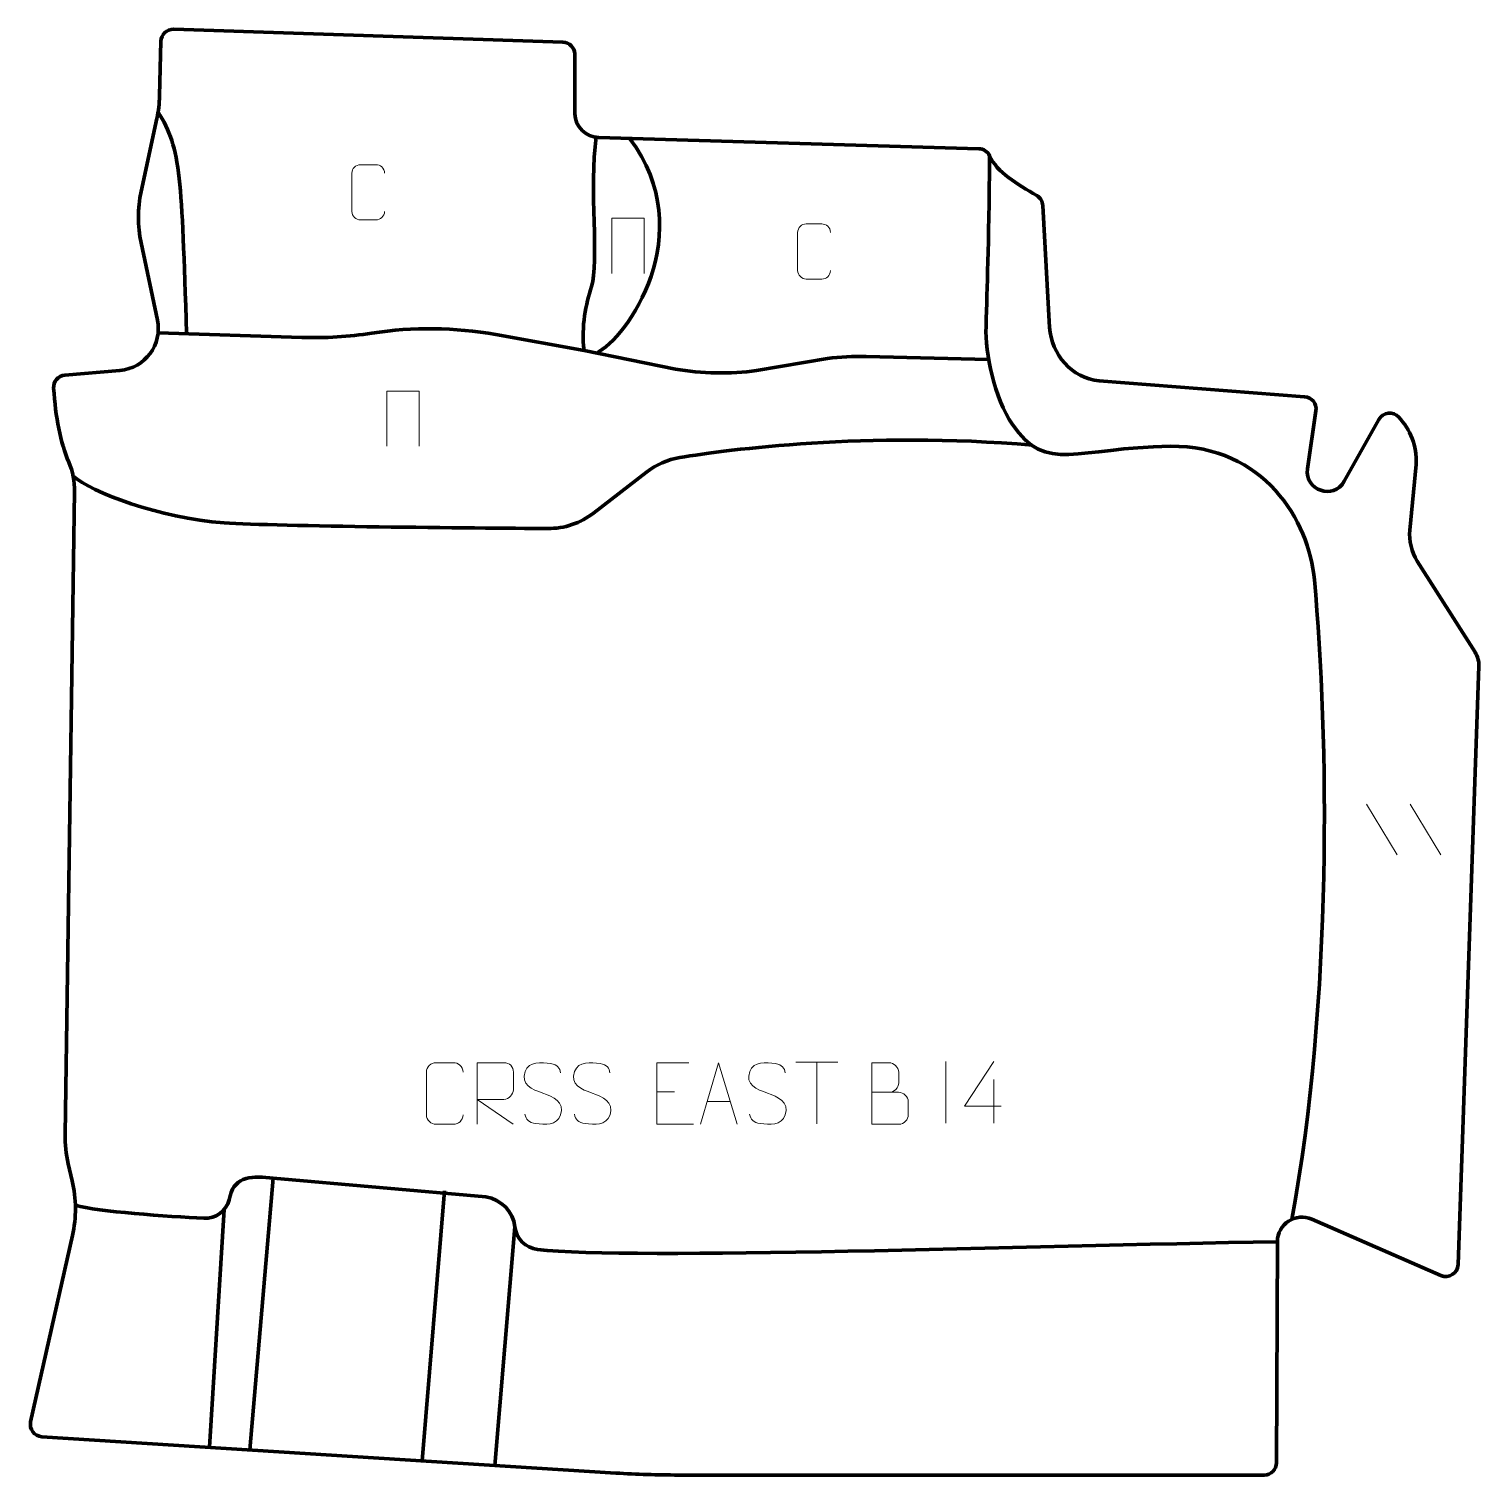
# Model space of a CAD drawing. Header units: millimetres. Extents: x -294 to 293, y -293 to 293.
import ezdxf

# ---------------------------------------------------------------- set-up
doc = ezdxf.new("R2010")
doc.units = ezdxf.units.MM
doc.header["$MEASUREMENT"] = 0
for name, color, linetype in [('layer 1', 7, 'Continuous'), ('layer 2', 7, 'Continuous'), ('layer 3', 7, 'Continuous')]:
    doc.layers.add(name, color=color, linetype=linetype)

msp = doc.modelspace()

# ---------------------------------------------------------------- linework, layer by layer
at = {"layer": 'layer 1', "color": 250, "lineweight": 9}
for points, knots in [([(-149.8781, 219.1499), (-150.0033, 217.0689), (-151.5055, 215.7437), (-153.4292, 215.734), (-153.4292, 215.734), (-155.5178, 215.7343), (-157.6064, 215.7343), (-159.6947, 215.734), (-159.6947, 215.734), (-161.4189, 215.6396), (-163.1853, 217.3275), (-163.1753, 219.1343), (-163.1753, 219.1343), (-163.1749, 224.3025), (-163.1749, 229.4702), (-163.1753, 234.6376), (-163.1753, 234.6376), (-163.1715, 236.5527), (-161.607, 238.0926), (-159.6791, 238.0805), (-159.6791, 238.0805), (-157.5961, 238.0805), (-155.5126, 238.0805), (-153.4292, 238.0805), (-153.4292, 238.0805), (-151.6857, 238.1123), (-149.902, 236.7764), (-149.8781, 234.593)], [0, 0, 0, 0, 0.125, 0.125, 0.125, 0.125, 0.25, 0.25, 0.25, 0.25, 0.375, 0.375, 0.375, 0.375, 0.5, 0.5, 0.5, 0.5, 0.625, 0.625, 0.625, 0.625, 0.75, 0.75, 0.75, 0.75, 1, 1, 1, 1]), ([(-57.8845, 194.0214), (-57.8845, 194.0214), (-57.8845, 216.3717), (-57.8845, 216.3717), (-57.8845, 216.3717), (-57.8845, 216.3717), (-44.7662, 216.3717), (-44.7662, 216.3717), (-44.7662, 216.3717), (-44.7662, 216.3717), (-44.7662, 194.0214), (-44.7662, 194.0214)], [0, 0, 0, 0, 0.25, 0.25, 0.25, 0.25, 0.5, 0.5, 0.5, 0.5, 1, 1, 1, 1]), ([(30.7442, 195.161), (30.619, 193.08), (29.1168, 191.7548), (27.1931, 191.7451), (27.1931, 191.7451), (25.1045, 191.7454), (23.0159, 191.7454), (20.9276, 191.7451), (20.9276, 191.7451), (19.2034, 191.6507), (17.437, 193.3386), (17.447, 195.1454), (17.447, 195.1454), (17.4474, 200.3136), (17.4474, 205.4813), (17.447, 210.6487), (17.447, 210.6487), (17.4508, 212.5638), (19.0153, 214.1037), (20.9432, 214.0916), (20.9432, 214.0916), (23.0262, 214.0916), (25.1097, 214.0916), (27.1931, 214.0916), (27.1931, 214.0916), (28.9366, 214.1234), (30.7203, 212.7875), (30.7442, 210.6041)], [0, 0, 0, 0, 0.125, 0.125, 0.125, 0.125, 0.25, 0.25, 0.25, 0.25, 0.375, 0.375, 0.375, 0.375, 0.5, 0.5, 0.5, 0.5, 0.625, 0.625, 0.625, 0.625, 0.75, 0.75, 0.75, 0.75, 1, 1, 1, 1]), ([(-148.9747, 124.0082), (-148.9747, 124.0082), (-148.9747, 146.3585), (-148.9747, 146.3585), (-148.9747, 146.3585), (-148.9747, 146.3585), (-135.8564, 146.3585), (-135.8564, 146.3585), (-135.8564, 146.3585), (-135.8564, 146.3585), (-135.8564, 124.0082), (-135.8564, 124.0082)], [0, 0, 0, 0, 0.25, 0.25, 0.25, 0.25, 0.5, 0.5, 0.5, 0.5, 1, 1, 1, 1]), ([(-118.1038, -147.0155), (-118.2436, -149.3389), (-119.9208, -150.8185), (-122.0685, -150.8293), (-122.0685, -150.8293), (-124.4004, -150.8289), (-126.7323, -150.8289), (-129.0638, -150.8293), (-129.0638, -150.8293), (-130.9888, -150.9347), (-132.9609, -149.0502), (-132.9497, -147.0329), (-132.9497, -147.0329), (-132.9493, -141.2628), (-132.9493, -135.4931), (-132.9497, -129.7238), (-132.9497, -129.7238), (-132.9455, -127.5857), (-131.1988, -125.8665), (-129.0464, -125.88), (-129.0464, -125.88), (-126.7207, -125.88), (-124.3946, -125.88), (-122.0685, -125.88), (-122.0685, -125.88), (-120.1219, -125.8445), (-118.1305, -127.336), (-118.1038, -129.7736)], [0, 0, 0, 0, 0.125, 0.125, 0.125, 0.125, 0.25, 0.25, 0.25, 0.25, 0.375, 0.375, 0.375, 0.375, 0.5, 0.5, 0.5, 0.5, 0.625, 0.625, 0.625, 0.625, 0.75, 0.75, 0.75, 0.75, 1, 1, 1, 1]), ([(-112.4001, -150.8298), (-112.4001, -150.8298), (-112.4001, -125.8763), (-112.4001, -125.8763), (-112.4001, -125.8763), (-108.8053, -125.8763), (-105.2098, -125.8763), (-101.6146, -125.8763), (-101.6146, -125.8763), (-99.2893, -125.914), (-97.732, -127.404), (-97.7361, -129.7704), (-97.7361, -129.7704), (-97.7365, -131.8059), (-97.7365, -134.8653), (-97.7361, -136.9013), (-97.7361, -136.9013), (-97.7426, -138.7768), (-99.5549, -140.7186), (-101.5644, -140.7377), (-101.5644, -140.7377), (-101.5644, -140.7377), (-112.4001, -140.7377), (-112.4001, -140.7377), (-112.4001, -140.7377), (-112.4001, -140.7377), (-97.7454, -150.8298), (-97.7454, -150.8298)], [0, 0, 0, 0, 0.125, 0.125, 0.125, 0.125, 0.25, 0.25, 0.25, 0.25, 0.375, 0.375, 0.375, 0.375, 0.5, 0.5, 0.5, 0.5, 0.625, 0.625, 0.625, 0.625, 0.75, 0.75, 0.75, 0.75, 1, 1, 1, 1]), ([(-85.7939, -138.1835), (-90.0422, -136.7131), (-94.9503, -134.9173), (-92.9452, -129.397), (-92.9452, -129.397), (-91.4417, -125.2571), (-86.2281, -125.6456), (-82.6245, -126.2467), (-82.6245, -126.2467), (-79.7639, -126.7239), (-78.8992, -127.9371), (-78.5886, -130.0212)], [0, 0, 0, 0, 0.25, 0.25, 0.25, 0.25, 0.5, 0.5, 0.5, 0.5, 1, 1, 1, 1]), ([(-65.7939, -138.1835), (-70.0422, -136.7131), (-74.9503, -134.9173), (-72.9452, -129.397), (-72.9452, -129.397), (-71.4417, -125.2571), (-66.2281, -125.6456), (-62.6245, -126.2467), (-62.6245, -126.2467), (-59.7639, -126.7239), (-58.8992, -127.9371), (-58.5886, -130.0212)], [0, 0, 0, 0, 0.25, 0.25, 0.25, 0.25, 0.5, 0.5, 0.5, 0.5, 1, 1, 1, 1]), ([(-26.7045, -125.8725), (-26.7045, -125.8725), (-39.5784, -125.8725), (-39.5784, -125.8725), (-39.5784, -125.8725), (-39.5784, -125.8725), (-39.5784, -150.8261), (-39.5784, -150.8261), (-39.5784, -150.8261), (-39.5784, -150.8261), (-24.7126, -150.8261), (-24.7126, -150.8261)], [0, 0, 0, 0, 0.25, 0.25, 0.25, 0.25, 0.5, 0.5, 0.5, 0.5, 1, 1, 1, 1]), ([(-21.9421, -150.8262), (-21.9421, -150.8262), (-14.5711, -125.8727), (-14.5711, -125.8727), (-14.5711, -125.8727), (-14.5711, -125.8727), (-7.0012, -150.8262), (-7.0012, -150.8262)], [0, 0, 0, 0, 0.33333333, 0.33333333, 0.33333333, 0.33333333, 1, 1, 1, 1]), ([(5.2061, -138.1835), (0.9578, -136.7131), (-3.9503, -134.9173), (-1.9452, -129.397), (-1.9452, -129.397), (-0.4417, -125.2571), (4.7719, -125.6456), (8.3755, -126.2467), (8.3755, -126.2467), (11.2361, -126.7239), (12.1008, -127.9371), (12.4114, -130.0212)], [0, 0, 0, 0, 0.25, 0.25, 0.25, 0.25, 0.5, 0.5, 0.5, 0.5, 1, 1, 1, 1]), ([(47.4783, -137.8614), (51.1169, -137.861), (54.704, -137.861), (58.3434, -137.8614), (58.3434, -137.8614), (60.3188, -137.8787), (62.2424, -139.6148), (62.2424, -141.6644), (62.2424, -141.6644), (62.242, -142.793), (62.242, -145.8424), (62.2424, -146.9713), (62.2424, -146.9713), (62.26, -148.8292), (60.7179, -150.8431), (58.3964, -150.8262), (58.3964, -150.8262), (54.7566, -150.8258), (51.1172, -150.8258), (47.4783, -150.8262), (47.4783, -150.8262), (47.4783, -142.5079), (47.4783, -134.1901), (47.4783, -125.8726), (47.4783, -125.8726), (49.852, -125.8726), (52.2261, -125.8726), (54.6003, -125.8726), (54.6003, -125.8726), (56.2811, -125.855), (58.3779, -127.7655), (58.3956, -129.7279), (58.3956, -129.7279), (58.3952, -131.794), (58.3952, -131.94), (58.3956, -134.0065), (58.3956, -134.0065), (58.4129, -136.0726), (56.5584, -137.8787), (54.5484, -137.8614)], [0, 0, 0, 0, 0.09090909, 0.09090909, 0.09090909, 0.09090909, 0.18181818, 0.18181818, 0.18181818, 0.18181818, 0.27272727, 0.27272727, 0.27272727, 0.27272727, 0.36363636, 0.36363636, 0.36363636, 0.36363636, 0.45454545, 0.45454545, 0.45454545, 0.45454545, 0.54545455, 0.54545455, 0.54545455, 0.54545455, 0.63636364, 0.63636364, 0.63636364, 0.63636364, 0.72727273, 0.72727273, 0.72727273, 0.72727273, 0.81818182, 0.81818182, 0.81818182, 0.81818182, 1, 1, 1, 1]), ([(99.8891, -143.4448), (99.8891, -143.4448), (85.0674, -143.4448), (85.0674, -143.4448), (85.0674, -143.4448), (85.0674, -143.4448), (96.945, -125.3743), (96.945, -125.3743)], [0, 0, 0, 0, 0.33333333, 0.33333333, 0.33333333, 0.33333333, 1, 1, 1, 1]), ([(-85.7939, -138.1836), (-81.7753, -139.8303), (-76.7458, -141.7186), (-78.5798, -147.0789), (-78.5798, -147.0789), (-80.0396, -151.3453), (-84.9504, -151.0886), (-88.6765, -150.5339), (-88.6765, -150.5339), (-91.4265, -150.1241), (-92.6474, -148.9106), (-93.0254, -146.7984)], [0, 0, 0, 0, 0.25, 0.25, 0.25, 0.25, 0.5, 0.5, 0.5, 0.5, 1, 1, 1, 1]), ([(-65.7939, -138.1836), (-61.7753, -139.8303), (-56.7458, -141.7186), (-58.5798, -147.0789), (-58.5798, -147.0789), (-60.0396, -151.3453), (-64.9504, -151.0886), (-68.6765, -150.5339), (-68.6765, -150.5339), (-71.4265, -150.1241), (-72.6474, -148.9106), (-73.0254, -146.7984)], [0, 0, 0, 0, 0.25, 0.25, 0.25, 0.25, 0.5, 0.5, 0.5, 0.5, 1, 1, 1, 1]), ([(5.2061, -138.1836), (9.2247, -139.8303), (14.2542, -141.7186), (12.4202, -147.0789), (12.4202, -147.0789), (10.9604, -151.3453), (6.0496, -151.0886), (2.3235, -150.5339), (2.3235, -150.5339), (-0.4265, -150.1241), (-1.6474, -148.9106), (-2.0254, -146.7984)], [0, 0, 0, 0, 0.25, 0.25, 0.25, 0.25, 0.5, 0.5, 0.5, 0.5, 1, 1, 1, 1])]:
    msp.add_open_spline(points, degree=3, knots=knots, dxfattribs=at)
for points in [[(247.9246, -21.0559), (247.9246, -21.0559), (260.2889, -41.6002), (260.2889, -41.6002)], [(247.9246, -21.0559), (247.9246, -21.0559), (260.2889, -41.6002), (260.2889, -41.6002)], [(265.6545, -21.0559), (265.6545, -21.0559), (278.0188, -41.6002), (278.0188, -41.6002)], [(265.6545, -21.0559), (265.6545, -21.0559), (278.0188, -41.6002), (278.0188, -41.6002)], [(16.7125, -125.7302), (16.7125, -125.7302), (33.6997, -125.7302), (33.6997, -125.7302)], [(25.2063, -150.6602), (25.2063, -150.6602), (25.2063, -125.7067), (25.2063, -125.7067)], [(77.4783, -125.3743), (77.4783, -125.3743), (77.4783, -150.3484), (77.4783, -150.3484)], [(96.945, -132.6837), (96.945, -132.6837), (96.945, -150.3484), (96.945, -150.3484)], [(-39.5784, -137.7522), (-39.5784, -137.7522), (-32.4103, -137.7522), (-32.4103, -137.7522)], [(-19.2195, -141.5768), (-19.2195, -141.5768), (-9.7238, -141.5768), (-9.7238, -141.5768)]]:
    msp.add_open_spline(points, degree=3, dxfattribs=at)
at = {"layer": 'layer 2', "color": 12, "lineweight": 200}
msp.add_open_spline([(206.4549, -292.9996), (206.4549, -292.9996), (-30.8735, -292.9996), (-30.8735, -292.9996), (-30.8735, -292.9996), (-39.3282, -292.9996), (-47.7811, -292.7319), (-56.2192, -292.1974), (-56.2192, -292.1974), (-56.2192, -292.1974), (-288.7276, -277.4629), (-288.7276, -277.4629), (-288.7276, -277.4629), (-291.795, -277.2686), (-293.9621, -274.3846), (-293.2901, -271.3909), (-293.2901, -271.3909), (-293.2901, -271.3909), (-276.3532, -195.9716), (-276.3532, -195.9716), (-276.3532, -195.9716), (-274.7068, -188.6409), (-274.7403, -181.0336), (-276.4506, -173.7173), (-276.4506, -173.7173), (-276.4506, -173.7173), (-278.0385, -166.926), (-278.0385, -166.926), (-278.0385, -166.926), (-278.9627, -162.9724), (-279.4002, -158.9208), (-279.3409, -154.861), (-279.3409, -154.861), (-279.3409, -154.861), (-275.5478, 105.599), (-275.5478, 105.599), (-275.5478, 105.599), (-275.4886, 109.6715), (-276.2202, 113.7292), (-277.8084, 117.4813), (-277.8084, 117.4813), (-281.2463, 125.6026), (-283.2349, 135.7023), (-283.9775, 147.503), (-283.9775, 147.503), (-284.1482, 150.2138), (-282.1275, 152.5696), (-279.4164, 152.8028), (-279.4164, 152.8028), (-279.4164, 152.8028), (-257.1244, 154.7209), (-257.1244, 154.7209), (-257.1244, 154.7209), (-246.9559, 155.5958), (-239.8464, 165.1532), (-241.9489, 175.121), (-241.9489, 175.121), (-241.9489, 175.121), (-248.5551, 206.4402), (-248.5551, 206.4402), (-248.5551, 206.4402), (-249.9976, 213.2788), (-249.9849, 220.3439), (-248.5177, 227.1772), (-248.5177, 227.1772), (-248.5177, 227.1772), (-242.1581, 256.7982), (-242.1581, 256.7982), (-242.1581, 256.7982), (-241.508, 259.8271), (-241.1414, 262.9101), (-241.0642, 266.0071), (-241.0642, 266.0071), (-241.0642, 266.0071), (-240.5096, 288.1347), (-240.5096, 288.1347), (-240.5096, 288.1347), (-240.4405, 290.9062), (-238.1209, 293.0899), (-235.3446, 292.9978), (-235.3446, 292.9978), (-235.3446, 292.9978), (-77.6787, 287.752), (-77.6787, 287.752), (-77.6787, 287.752), (-75.0642, 287.6652), (-72.9589, 285.581), (-72.8498, 282.9722), (-72.8498, 282.9722), (-72.8498, 282.9722), (-72.8343, 258.6475), (-72.8343, 258.6475), (-72.8343, 258.6475), (-72.617, 253.4401), (-68.4221, 249.2766), (-63.2038, 249.0886), (-63.2038, 249.0886), (-63.2038, 249.0886), (90.8581, 244.5727), (90.8581, 244.5727), (90.8581, 244.5727), (92.7398, 244.5049), (94.442, 243.3965), (95.2135, 241.682), (95.2135, 241.682), (98.216, 235.0064), (106.2964, 230.2827), (114.3189, 225.5368), (114.3189, 225.5368), (115.7512, 224.6894), (116.6663, 223.1859), (116.7608, 221.5271), (116.7608, 221.5271), (116.7608, 221.5271), (119.516, 172.1315), (119.516, 172.1315), (119.516, 172.1315), (120.1351, 161.2512), (128.6565, 151.4722), (139.5326, 150.5073), (139.5326, 150.5073), (139.5326, 150.5073), (222.8453, 144.0539), (222.8453, 144.0539), (222.8453, 144.0539), (225.7279, 143.8306), (227.8202, 141.2211), (227.4071, 138.365), (227.4071, 138.365), (227.4071, 138.365), (223.9978, 114.8076), (223.9978, 114.8076), (223.9978, 114.8076), (222.7289, 106.04), (234.5755, 102.0395), (238.9013, 109.7745), (238.9013, 109.7745), (238.9013, 109.7745), (252.9327, 134.8665), (252.9327, 134.8665), (252.9327, 134.8665), (254.6027, 137.8528), (258.7352, 138.3294), (261.0148, 135.7764), (261.0148, 135.7764), (265.6478, 130.5874), (268.4143, 124.4222), (268.0136, 116.6001), (268.0136, 116.6001), (268.0136, 116.6001), (265.4739, 89.983), (265.4739, 89.983), (265.4739, 89.983), (265.0538, 85.5831), (266.1093, 81.1681), (268.4739, 77.4312), (268.4739, 77.4312), (268.4739, 77.4312), (291.8673, 40.4622), (291.8673, 40.4622), (291.8673, 40.4622), (292.9398, 38.7678), (293.476, 36.7901), (293.4069, 34.7874), (293.4069, 34.7874), (293.4069, 34.7874), (285.0023, -207.7128), (285.0023, -207.7128), (285.0023, -207.7128), (284.8802, -211.2353), (281.2374, -213.5248), (278.0025, -212.113), (278.0025, -212.113), (278.0025, -212.113), (225.7924, -189.3299), (225.7924, -189.3299), (225.7924, -189.3299), (219.2004, -186.4537), (211.8129, -191.2575), (211.7864, -198.4382), (211.7864, -198.4382), (211.7864, -198.4382), (211.4548, -288.0276), (211.4548, -288.0276), (211.4548, -288.0276), (211.4449, -290.7764), (209.2094, -292.9996), (206.4549, -292.9996)], degree=3, knots=[0, 0, 0, 0, 0.02083333, 0.02083333, 0.02083333, 0.02083333, 0.04166667, 0.04166667, 0.04166667, 0.04166667, 0.0625, 0.0625, 0.0625, 0.0625, 0.08333333, 0.08333333, 0.08333333, 0.08333333, 0.10416667, 0.10416667, 0.10416667, 0.10416667, 0.125, 0.125, 0.125, 0.125, 0.14583333, 0.14583333, 0.14583333, 0.14583333, 0.16666667, 0.16666667, 0.16666667, 0.16666667, 0.1875, 0.1875, 0.1875, 0.1875, 0.20833333, 0.20833333, 0.20833333, 0.20833333, 0.22916667, 0.22916667, 0.22916667, 0.22916667, 0.25, 0.25, 0.25, 0.25, 0.27083333, 0.27083333, 0.27083333, 0.27083333, 0.29166667, 0.29166667, 0.29166667, 0.29166667, 0.3125, 0.3125, 0.3125, 0.3125, 0.33333333, 0.33333333, 0.33333333, 0.33333333, 0.35416667, 0.35416667, 0.35416667, 0.35416667, 0.375, 0.375, 0.375, 0.375, 0.39583333, 0.39583333, 0.39583333, 0.39583333, 0.41666667, 0.41666667, 0.41666667, 0.41666667, 0.4375, 0.4375, 0.4375, 0.4375, 0.45833333, 0.45833333, 0.45833333, 0.45833333, 0.47916667, 0.47916667, 0.47916667, 0.47916667, 0.5, 0.5, 0.5, 0.5, 0.52083333, 0.52083333, 0.52083333, 0.52083333, 0.54166667, 0.54166667, 0.54166667, 0.54166667, 0.5625, 0.5625, 0.5625, 0.5625, 0.58333333, 0.58333333, 0.58333333, 0.58333333, 0.60416667, 0.60416667, 0.60416667, 0.60416667, 0.625, 0.625, 0.625, 0.625, 0.64583333, 0.64583333, 0.64583333, 0.64583333, 0.66666667, 0.66666667, 0.66666667, 0.66666667, 0.6875, 0.6875, 0.6875, 0.6875, 0.70833333, 0.70833333, 0.70833333, 0.70833333, 0.72916667, 0.72916667, 0.72916667, 0.72916667, 0.75, 0.75, 0.75, 0.75, 0.77083333, 0.77083333, 0.77083333, 0.77083333, 0.79166667, 0.79166667, 0.79166667, 0.79166667, 0.8125, 0.8125, 0.8125, 0.8125, 0.83333333, 0.83333333, 0.83333333, 0.83333333, 0.85416667, 0.85416667, 0.85416667, 0.85416667, 0.875, 0.875, 0.875, 0.875, 0.89583333, 0.89583333, 0.89583333, 0.89583333, 0.91666667, 0.91666667, 0.91666667, 0.91666667, 0.9375, 0.9375, 0.9375, 0.9375, 0.95833333, 0.95833333, 0.95833333, 0.95833333, 1, 1, 1, 1], dxfattribs=at)
at = {"layer": 'layer 3', "color": 142, "lineweight": 200}
for points in [[(-241.6562, 259.517), (-232.2159, 244.1525), (-232.194, 232.8763), (-230.1133, 169.6183)], [(-50.5313, 248.6348), (-21.8445, 210.1517), (-51.7678, 167.5019), (-64.1714, 161.7583)], [(-194.9927, -172.7357), (-194.9927, -172.7357), (-204.4694, -282.8024), (-204.4694, -282.8024)], [(-125.6239, -177.8694), (-125.6239, -177.8694), (-134.7344, -287.2213), (-134.7344, -287.2213)], [(-214.9302, -185.4283), (-214.9302, -185.4283), (-220.829, -281.7659), (-220.829, -281.7659)], [(-97.1428, -192.4125), (-97.1428, -192.4125), (-105.1953, -289.0937), (-105.1953, -289.0937)]]:
    msp.add_open_spline(points, degree=3, dxfattribs=at)
for points, knots in [([(-69.1047, 162.7603), (-70.254, 172.8702), (-68.379, 181.4949), (-66.0704, 188.6799), (-66.0704, 188.6799), (-62.9519, 198.3852), (-67.0187, 228.704), (-64.1714, 249.3323)], [0, 0, 0, 0, 0.33333333, 0.33333333, 0.33333333, 0.33333333, 1, 1, 1, 1]), ([(95.2135, 241.6819), (94.8035, 202.5225), (94.2398, 189.6652), (93.7491, 172.5255), (93.7491, 172.5255), (93.4372, 161.6462), (97.134, 143.4929), (104.4545, 132.7678), (104.4545, 132.7678), (118.2036, 112.6235), (130.3946, 123.5257), (168.406, 123.9423), (168.406, 123.9423), (206.257, 124.3568), (224.5848, 93.9329), (226.8034, 69.7613), (226.8034, 69.7613), (232.6215, 6.3745), (234.0558, -100.9408), (217.6746, -189.3797)], [0, 0, 0, 0, 0.16666667, 0.16666667, 0.16666667, 0.16666667, 0.33333333, 0.33333333, 0.33333333, 0.33333333, 0.5, 0.5, 0.5, 0.5, 0.66666667, 0.66666667, 0.66666667, 0.66666667, 1, 1, 1, 1]), ([(-241.6562, 170.0007), (-241.6562, 170.0007), (-183.3678, 168.0696), (-183.3678, 168.0696), (-183.3678, 168.0696), (-173.8869, 167.7552), (-164.3976, 168.338), (-155.0264, 169.8091), (-155.0264, 169.8091), (-138.3961, 172.42), (-121.4444, 172.2239), (-104.8794, 169.2288), (-104.8794, 169.2288), (-104.8794, 169.2288), (-69.1045, 162.7603), (-69.1045, 162.7603), (-69.1045, 162.7603), (-69.1045, 162.7603), (-32.036, 155.233), (-32.036, 155.233), (-32.036, 155.233), (-21.858, 153.4406), (-9.4625, 153.2335), (0.779, 154.6196), (0.779, 154.6196), (0.779, 154.6196), (29.4912, 159.5034), (29.4912, 159.5034), (29.4912, 159.5034), (34.6965, 160.2079), (39.949, 160.5018), (45.2001, 160.3825), (45.2001, 160.3825), (45.2001, 160.3825), (94.8066, 159.1591), (94.8066, 159.1591)], [0, 0, 0, 0, 0.1, 0.1, 0.1, 0.1, 0.2, 0.2, 0.2, 0.2, 0.3, 0.3, 0.3, 0.3, 0.4, 0.4, 0.4, 0.4, 0.5, 0.5, 0.5, 0.5, 0.6, 0.6, 0.6, 0.6, 0.7, 0.7, 0.7, 0.7, 0.8, 0.8, 0.8, 0.8, 1, 1, 1, 1]), ([(-276.0996, 111.8559), (-268.6722, 105.4653), (-241.1806, 94.7282), (-214.8842, 92.9386), (-214.8842, 92.9386), (-193.4173, 91.4777), (-112.7282, 90.812), (-83.8142, 90.6166), (-83.8142, 90.6166), (-77.0871, 90.5714), (-70.5427, 92.7837), (-65.2271, 96.8988), (-65.2271, 96.8988), (-65.2271, 96.8988), (-43.8032, 113.4847), (-43.8032, 113.4847), (-43.8032, 113.4847), (-39.8666, 116.532), (-35.235, 118.5538), (-30.3201, 119.3651), (-30.3201, 119.3651), (-10.6382, 122.6132), (44.9373, 130.0864), (112.6389, 124.4303)], [0, 0, 0, 0, 0.14285714, 0.14285714, 0.14285714, 0.14285714, 0.28571429, 0.28571429, 0.28571429, 0.28571429, 0.42857143, 0.42857143, 0.42857143, 0.42857143, 0.57142857, 0.57142857, 0.57142857, 0.57142857, 0.71428571, 0.71428571, 0.71428571, 0.71428571, 1, 1, 1, 1]), ([(-275.1448, -183.6696), (-266.3406, -186.2868), (-237.4657, -188.1618), (-223.1218, -188.9566), (-223.1218, -188.9566), (-218.3413, -189.2216), (-214.0465, -186.0663), (-212.8753, -181.4326), (-212.8753, -181.4326), (-212.8753, -181.4326), (-212.4753, -179.8507), (-212.4753, -179.8507), (-212.4753, -179.8507), (-210.4486, -171.8335), (-203.1902, -171.5412), (-194.9927, -172.7357), (-194.9927, -172.7357), (-194.9927, -172.7357), (-108.8891, -180.3069), (-108.8891, -180.3069), (-108.8891, -180.3069), (-102.6739, -181.2121), (-97.8504, -186.1835), (-97.1427, -192.4125), (-97.1427, -192.4125), (-96.598, -197.2095), (-92.8176, -201.0033), (-88.0132, -201.5614), (-88.0132, -201.5614), (-49.8034, -205.9993), (109.2778, -200.1284), (211.7866, -198.4382)], [0, 0, 0, 0, 0.11111111, 0.11111111, 0.11111111, 0.11111111, 0.22222222, 0.22222222, 0.22222222, 0.22222222, 0.33333333, 0.33333333, 0.33333333, 0.33333333, 0.44444444, 0.44444444, 0.44444444, 0.44444444, 0.55555556, 0.55555556, 0.55555556, 0.55555556, 0.66666667, 0.66666667, 0.66666667, 0.66666667, 0.77777778, 0.77777778, 0.77777778, 0.77777778, 1, 1, 1, 1])]:
    msp.add_open_spline(points, degree=3, knots=knots, dxfattribs=at)

doc.saveas('drawing.dxf')
